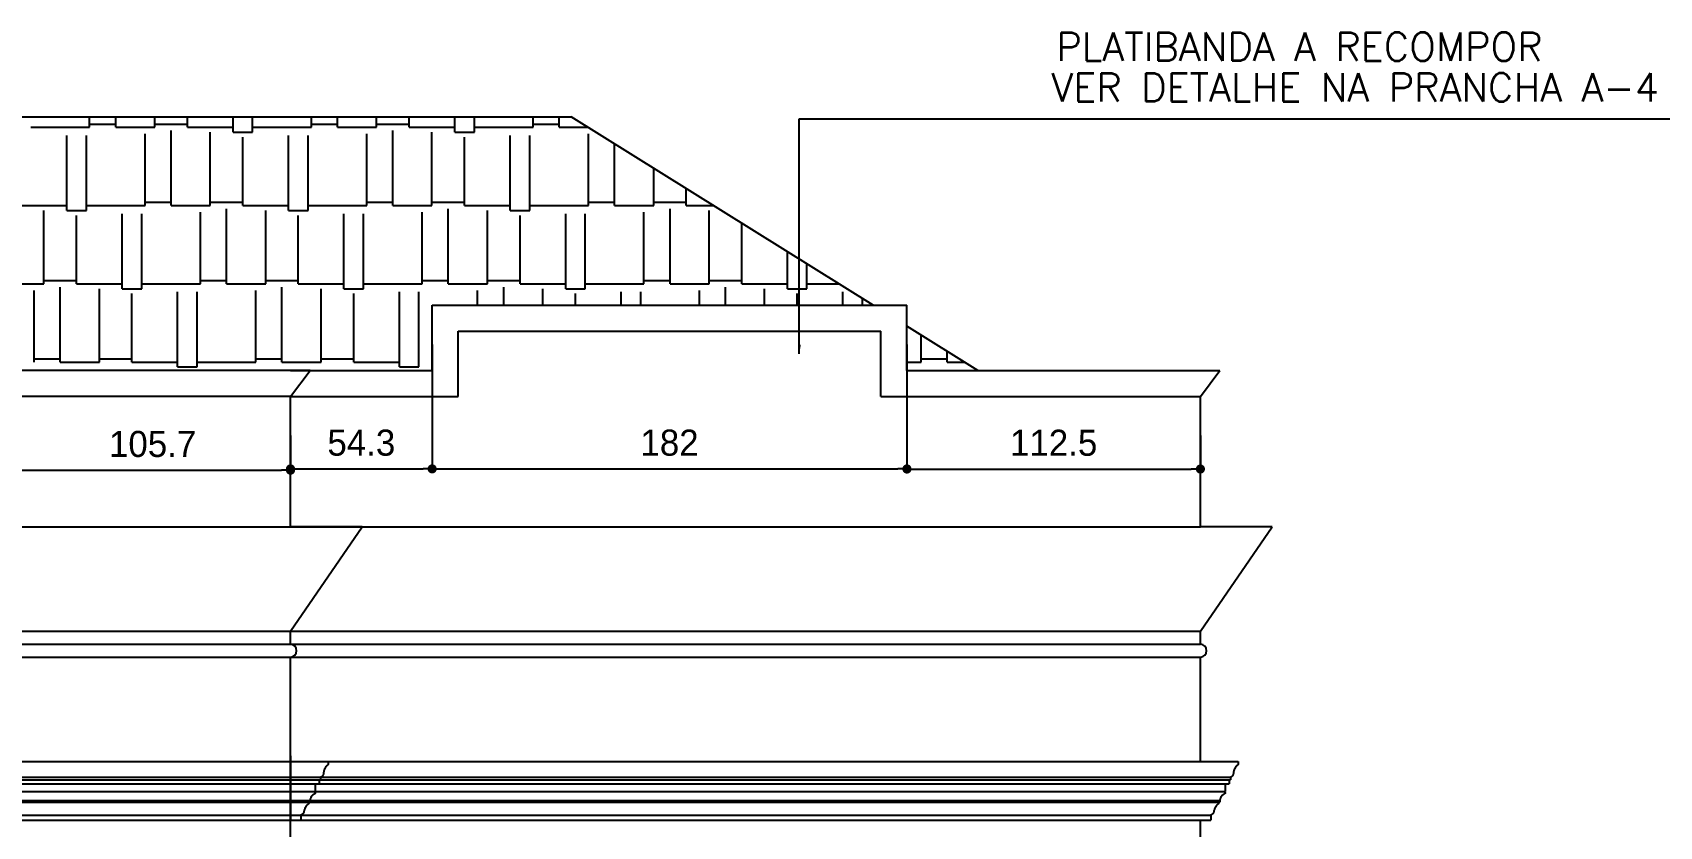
# Model space of a CAD drawing. Extents: x -1098 to 3016, y -832 to 644.
# Drawn here: x -638.1 to -513.4, y 235.7 to 296.6 of the extents above; entities that cross this region are included whole.
import ezdxf

# ---------------------------------------------------------------- set-up
doc = ezdxf.new("R2010")
doc.units = 0
doc.header["$MEASUREMENT"] = 0
doc.layers.get('0').update_dxf_attribs({"linetype": 'CONTINUOUS'})
doc.layers.get('DEFPOINTS').update_dxf_attribs({"linetype": 'CONTINUOUS'})
for name, color, linetype in [('ESQUADRIAS', 2, 'CONTINUOUS'), ('HACHURA', 1, 'CONTINUOUS'), ('PAREDE', 1, 'CONTINUOUS'), ('PAREDES', 7, 'CONTINUOUS')]:
    doc.layers.add(name, color=color, linetype=linetype)
doc.styles.add('ROMANS', font='romans')
doc.dimstyles.new('ISO-25', dxfattribs={"dimtxt": 10, "dimasz": 3.5, "dimexe": 1.25, "dimexo": 15, "dimgap": 5, "dimtad": 1, "dimdec": 1, "dimtxsty": 'STANDARD', "dimblk": 'DOT', "dimcen": 2.5, "dimclrd": 1, "dimclre": 1, "dimclrt": 2, "dimazin": 3, "dimtfac": 1, "dimtdec": 1, "dimtmove": 0, "dimatfit": 3})

# ---------------------------------------------------------------- blocks, each defined once
blk = doc.blocks.new('_DOT')
at = {"color": 0, "linetype": 'BYBLOCK'}
blk.add_line((-0.5, 0), (-1, 0), dxfattribs=at)
at = {"color": 0, "linetype": 'BYBLOCK', "const_width": 0.5}
blk.add_lwpolyline([(-0.25, 0, 1), (0.25, 0, 1)], format="xyb", close=True, dxfattribs=at)
blk = doc.blocks.new('*D139')
at = {"color": 1, "linetype": 'BYBLOCK'}
for p, q in [((-571.11, 267.64), (-571.11, 262.83)), ((-548.61, 265.64), (-548.61, 262.83)), ((-570.41, 263.08), (-549.31, 263.08))]:
    blk.add_line(p, q, dxfattribs=at)
at = {"layer": 'DEFPOINTS', "color": 0, "linetype": 'BYBLOCK'}
for p in [(-571.11, 270.64), (-548.61, 268.64), (-548.61, 263.08)]:
    blk.add_point(p, dxfattribs=at)
at = {"color": 1, "linetype": 'BYBLOCK', "xscale": 0.7000000000000001, "yscale": 0.7000000000000001, "zscale": 0.7000000000000001, "rotation": 180}
blk.add_blockref('_DOT', (-571.11, 263.08), dxfattribs=at)
at = {"color": 1, "linetype": 'BYBLOCK', "xscale": 0.7000000000000001, "yscale": 0.7000000000000001, "zscale": 0.7000000000000001}
blk.add_blockref('_DOT', (-548.61, 263.08), dxfattribs=at)
at = {"color": 2, "linetype": 'BYBLOCK', "insert": (-559.86, 265.08), "char_height": 2, "attachment_point": 5}
blk.add_mtext('112.5', dxfattribs=at)
blk = doc.blocks.new('*D140')
at = {"color": 1, "linetype": 'BYBLOCK'}
for p, q in [((-607.51, 272.64), (-607.51, 262.84)), ((-571.11, 272.64), (-571.11, 262.84)), ((-606.81, 263.09), (-571.81, 263.09))]:
    blk.add_line(p, q, dxfattribs=at)
at = {"layer": 'DEFPOINTS', "color": 0, "linetype": 'BYBLOCK'}
for p in [(-607.51, 275.64), (-571.11, 275.64), (-571.11, 263.09)]:
    blk.add_point(p, dxfattribs=at)
at = {"color": 1, "linetype": 'BYBLOCK', "xscale": 0.7000000000000001, "yscale": 0.7000000000000001, "zscale": 0.7000000000000001, "rotation": 180}
blk.add_blockref('_DOT', (-607.51, 263.09), dxfattribs=at)
at = {"color": 1, "linetype": 'BYBLOCK', "xscale": 0.7000000000000001, "yscale": 0.7000000000000001, "zscale": 0.7000000000000001}
blk.add_blockref('_DOT', (-571.11, 263.09), dxfattribs=at)
at = {"color": 2, "linetype": 'BYBLOCK', "insert": (-589.31, 265.09), "char_height": 2, "attachment_point": 5}
blk.add_mtext('182', dxfattribs=at)
blk = doc.blocks.new('*D141')
at = {"color": 1, "linetype": 'BYBLOCK'}
for p, q in [((-607.51, 267.64), (-607.51, 262.84)), ((-618.37, 265.64), (-618.37, 262.84)), ((-617.67, 263.09), (-608.21, 263.09))]:
    blk.add_line(p, q, dxfattribs=at)
at = {"layer": 'DEFPOINTS', "color": 0, "linetype": 'BYBLOCK'}
for p in [(-607.51, 270.64), (-618.37, 268.64), (-607.51, 263.09)]:
    blk.add_point(p, dxfattribs=at)
at = {"color": 1, "linetype": 'BYBLOCK', "xscale": 0.7000000000000001, "yscale": 0.7000000000000001, "zscale": 0.7000000000000001, "rotation": 180}
blk.add_blockref('_DOT', (-618.37, 263.09), dxfattribs=at)
at = {"color": 1, "linetype": 'BYBLOCK', "xscale": 0.7000000000000001, "yscale": 0.7000000000000001, "zscale": 0.7000000000000001}
blk.add_blockref('_DOT', (-607.51, 263.09), dxfattribs=at)
at = {"color": 2, "linetype": 'BYBLOCK', "insert": (-612.94, 265.09), "char_height": 2, "attachment_point": 5}
blk.add_mtext('54.3', dxfattribs=at)
blk = doc.blocks.new('*D142')
at = {"color": 1, "linetype": 'BYBLOCK'}
for p, q in [((-639.51, 267.64), (-639.51, 262.74)), ((-618.37, 265.64), (-618.37, 262.74)), ((-638.81, 262.99), (-619.07, 262.99))]:
    blk.add_line(p, q, dxfattribs=at)
at = {"layer": 'DEFPOINTS', "color": 0, "linetype": 'BYBLOCK'}
for p in [(-639.51, 270.64), (-618.37, 268.64), (-618.37, 262.99)]:
    blk.add_point(p, dxfattribs=at)
at = {"color": 1, "linetype": 'BYBLOCK', "xscale": 0.7000000000000001, "yscale": 0.7000000000000001, "zscale": 0.7000000000000001, "rotation": 180}
blk.add_blockref('_DOT', (-639.51, 262.99), dxfattribs=at)
at = {"color": 1, "linetype": 'BYBLOCK', "xscale": 0.7000000000000001, "yscale": 0.7000000000000001, "zscale": 0.7000000000000001}
blk.add_blockref('_DOT', (-618.37, 262.99), dxfattribs=at)
at = {"color": 2, "linetype": 'BYBLOCK', "insert": (-628.94, 264.99), "char_height": 2, "attachment_point": 5}
blk.add_mtext('105.7', dxfattribs=at)

msp = doc.modelspace()

# ---------------------------------------------------------------- linework, layer by layer
at = {"layer": 'HACHURA', "color": 1}
for p, q in [((-633.773, 289.283), (-633.773, 290.077)), ((-633.773, 289.533), (-631.773, 289.533)), ((-631.773, 289.283), (-631.773, 290.077)), ((-628.773, 289.283), (-628.773, 290.077)), ((-628.773, 289.533), (-626.273, 289.533)), ((-626.273, 289.283), (-626.273, 290.077)), ((-622.773, 288.908), (-622.773, 290.077)), ((-621.273, 288.908), (-621.273, 290.077)), ((-616.773, 289.283), (-616.773, 290.077)), ((-616.773, 289.533), (-614.773, 289.533)), ((-614.773, 289.283), (-614.773, 290.077)), ((-611.773, 289.283), (-611.773, 290.077)), ((-611.773, 289.533), (-609.273, 289.533)), ((-609.273, 289.283), (-609.273, 290.077)), ((-605.773, 288.908), (-605.773, 290.077)), ((-604.273, 288.908), (-604.273, 290.077)), ((-599.773, 289.283), (-599.773, 290.077)), ((-599.773, 289.533), (-597.773, 289.533)), ((-597.773, 289.283), (-597.773, 290.077)), ((-638.273, 289.283), (-633.773, 289.283)), ((-635.523, 282.908), (-635.523, 288.658)), ((-634.023, 282.908), (-634.023, 288.658)), ((-631.773, 289.283), (-628.773, 289.283)), ((-629.523, 283.283), (-629.523, 288.783)), ((-627.523, 283.283), (-627.523, 289.033)), ((-626.273, 289.283), (-622.773, 289.283)), ((-624.523, 283.283), (-624.523, 288.908)), ((-622.773, 288.908), (-621.273, 288.908)), ((-622.023, 283.283), (-622.023, 288.533)), ((-621.273, 289.283), (-616.773, 289.283)), ((-618.523, 282.908), (-618.523, 288.658)), ((-617.023, 282.908), (-617.023, 288.658)), ((-614.773, 289.283), (-611.773, 289.283)), ((-612.523, 283.283), (-612.523, 288.783)), ((-610.523, 283.283), (-610.523, 289.033)), ((-609.273, 289.283), (-605.773, 289.283)), ((-607.523, 283.283), (-607.523, 288.908)), ((-605.773, 288.908), (-604.273, 288.908)), ((-605.023, 283.283), (-605.023, 288.533)), ((-604.273, 289.283), (-599.773, 289.283)), ((-601.523, 282.908), (-601.523, 288.658)), ((-600.023, 282.908), (-600.023, 288.658)), ((-597.773, 289.283), (-595.59, 289.283)), ((-595.523, 283.283), (-595.523, 288.783)), ((-593.523, 283.283), (-593.523, 287.995)), ((-590.523, 283.283), (-590.523, 286.125)), ((-588.023, 283.283), (-588.023, 284.566)), ((-639.023, 283.283), (-635.523, 283.283)), ((-634.023, 283.283), (-629.523, 283.283)), ((-629.523, 283.533), (-627.523, 283.533)), ((-627.523, 283.283), (-624.523, 283.283)), ((-624.523, 283.533), (-622.023, 283.533)), ((-622.023, 283.283), (-618.523, 283.283)), ((-617.023, 283.283), (-612.523, 283.283)), ((-612.523, 283.533), (-610.523, 283.533)), ((-610.523, 283.283), (-607.523, 283.283)), ((-607.523, 283.533), (-605.023, 283.533)), ((-605.023, 283.283), (-601.523, 283.283)), ((-600.023, 283.283), (-595.523, 283.283)), ((-595.523, 283.533), (-593.523, 283.533)), ((-593.523, 283.283), (-590.523, 283.283)), ((-590.523, 283.533), (-588.023, 283.533)), ((-588.023, 283.283), (-585.964, 283.283)), ((-637.273, 277.283), (-637.273, 282.908)), ((-635.523, 282.908), (-634.023, 282.908)), ((-634.773, 277.283), (-634.773, 282.533)), ((-631.273, 276.908), (-631.273, 282.658)), ((-629.773, 276.908), (-629.773, 282.658)), ((-625.273, 277.283), (-625.273, 282.783)), ((-623.273, 277.283), (-623.273, 283.033)), ((-620.273, 277.283), (-620.273, 282.908)), ((-618.523, 282.908), (-617.023, 282.908)), ((-617.773, 277.283), (-617.773, 282.533)), ((-614.273, 276.908), (-614.273, 282.658)), ((-612.773, 276.908), (-612.773, 282.658)), ((-608.273, 277.283), (-608.273, 282.783)), ((-606.273, 277.283), (-606.273, 283.033)), ((-603.273, 277.283), (-603.273, 282.908)), ((-601.523, 282.908), (-600.023, 282.908)), ((-600.773, 277.283), (-600.773, 282.533)), ((-597.273, 276.908), (-597.273, 282.658)), ((-595.773, 276.908), (-595.773, 282.658)), ((-591.273, 277.283), (-591.273, 282.783)), ((-589.273, 277.283), (-589.273, 283.033)), ((-586.273, 277.283), (-586.273, 282.908)), ((-583.773, 277.283), (-583.773, 281.917)), ((-580.273, 276.908), (-580.273, 279.736)), ((-578.773, 276.908), (-578.773, 278.801)), ((-640.273, 277.283), (-637.273, 277.283)), ((-637.273, 277.533), (-634.773, 277.533)), ((-636.023, 271.283), (-636.023, 277.033)), ((-634.773, 277.283), (-631.273, 277.283)), ((-629.773, 277.283), (-625.273, 277.283)), ((-625.273, 277.533), (-623.273, 277.533)), ((-623.273, 277.283), (-620.273, 277.283)), ((-620.273, 277.533), (-617.773, 277.533)), ((-619.023, 271.283), (-619.023, 277.033)), ((-617.773, 277.283), (-614.273, 277.283)), ((-612.773, 277.283), (-608.273, 277.283)), ((-608.273, 277.533), (-606.273, 277.533)), ((-606.273, 277.283), (-603.273, 277.283)), ((-603.273, 277.533), (-600.773, 277.533)), ((-602.023, 275.644), (-602.023, 277.033)), ((-600.773, 277.283), (-597.273, 277.283)), ((-595.773, 277.283), (-591.273, 277.283)), ((-591.273, 277.533), (-589.273, 277.533)), ((-589.273, 277.283), (-586.273, 277.283)), ((-586.273, 277.533), (-583.773, 277.533)), ((-585.023, 275.644), (-585.023, 277.033)), ((-583.773, 277.283), (-580.273, 277.283)), ((-578.773, 277.283), (-576.338, 277.283)), ((-638.023, 271.283), (-638.023, 276.783)), ((-633.023, 271.283), (-633.023, 276.908)), ((-631.273, 276.908), (-629.773, 276.908)), ((-630.523, 271.283), (-630.523, 276.533)), ((-627.023, 270.908), (-627.023, 276.658)), ((-625.523, 270.908), (-625.523, 276.658)), ((-621.023, 271.283), (-621.023, 276.783)), ((-616.023, 271.283), (-616.023, 276.908)), ((-614.273, 276.908), (-612.773, 276.908)), ((-613.523, 271.283), (-613.523, 276.533)), ((-610.023, 270.908), (-610.023, 276.658)), ((-608.523, 270.908), (-608.523, 276.658)), ((-604.023, 275.644), (-604.023, 276.783)), ((-599.023, 275.644), (-599.023, 276.908)), ((-597.273, 276.908), (-595.773, 276.908)), ((-596.523, 275.644), (-596.523, 276.533)), ((-593.023, 275.644), (-593.023, 276.658)), ((-591.523, 275.644), (-591.523, 276.658)), ((-587.023, 275.644), (-587.023, 276.783)), ((-582.023, 275.644), (-582.023, 276.908)), ((-580.273, 276.908), (-578.773, 276.908)), ((-579.523, 275.644), (-579.523, 276.533)), ((-576.023, 275.644), (-576.023, 276.658)), ((-574.523, 275.644), (-574.523, 276.152)), ((-570.023, 271.283), (-570.023, 273.347)), ((-568.023, 271.283), (-568.023, 272.1)), ((-638.023, 271.533), (-636.023, 271.533)), ((-636.023, 271.283), (-633.023, 271.283)), ((-633.023, 271.533), (-630.523, 271.533)), ((-630.523, 271.283), (-627.023, 271.283)), ((-627.023, 270.908), (-625.523, 270.908)), ((-625.523, 271.283), (-621.023, 271.283)), ((-621.023, 271.533), (-619.023, 271.533)), ((-619.023, 271.283), (-616.023, 271.283)), ((-616.023, 271.533), (-613.523, 271.533)), ((-613.523, 271.283), (-610.023, 271.283)), ((-610.023, 270.908), (-608.523, 270.908)), ((-608.523, 271.283), (-608.523, 271.283)), ((-571.107, 271.283), (-570.023, 271.283)), ((-570.023, 271.533), (-568.023, 271.533)), ((-568.023, 271.283), (-566.712, 271.283))]:
    msp.add_line(p, q, dxfattribs=at)
at = {"layer": 'PAREDE', "color": 4}
for points in [[(-680.218, 290.077), (-596.863, 290.077)], [(-573.707, 275.644), (-596.863, 290.077)], [(-607.507, 275.644), (-571.107, 275.644)], [(-607.507, 270.644), (-607.507, 275.644)], [(-571.107, 270.644), (-571.107, 275.644)], [(-565.685, 270.644), (-571.107, 274.023)], [(-618.372, 270.644), (-607.507, 270.644)], [(-571.107, 270.644), (-547.112, 270.644)], [(-548.612, 268.644), (-547.112, 270.644)], [(-548.612, 258.644), (-548.612, 268.644)], [(-543.112, 258.644), (-548.612, 258.644)], [(-548.612, 250.644), (-543.112, 258.644)], [(-548.612, 249.644), (-548.612, 250.644)], [(-548.612, 240.644), (-548.612, 248.644)], [(-548.612, 240.644), (-548.612, 240.644), (-548.612, 240.644), (-548.612, 240.644), (-545.712, 240.644)], [(-545.712, 240.444), (-545.74, 240.408), (-545.766, 240.38), (-545.788, 240.357), (-545.807, 240.339), (-545.824, 240.324), (-545.839, 240.312), (-545.853, 240.301), (-545.864, 240.291), (-545.875, 240.28), (-545.885, 240.268), (-545.894, 240.256), (-545.902, 240.243), (-545.909, 240.231), (-545.916, 240.219), (-545.923, 240.207), (-545.929, 240.195), (-545.935, 240.184), (-545.941, 240.174), (-545.947, 240.163), (-545.953, 240.152), (-545.959, 240.141), (-545.966, 240.128), (-545.974, 240.114), (-545.982, 240.099), (-545.991, 240.081), (-546, 240.062), (-546.01, 240.042), (-546.02, 240.021), (-546.03, 239.998), (-546.039, 239.975), (-546.047, 239.952), (-546.053, 239.929), (-546.059, 239.905), (-546.063, 239.882), (-546.066, 239.86), (-546.069, 239.837), (-546.071, 239.815), (-546.073, 239.793), (-546.076, 239.771), (-546.079, 239.749), (-546.082, 239.728), (-546.087, 239.707), (-546.093, 239.686), (-546.099, 239.665), (-546.106, 239.644), (-546.113, 239.624), (-546.121, 239.604), (-546.129, 239.585), (-546.138, 239.566), (-546.149, 239.547), (-546.162, 239.528), (-546.18, 239.51), (-546.202, 239.493), (-546.231, 239.476), (-546.267, 239.459), (-546.312, 239.444)], [(-545.712, 240.644), (-545.712, 240.444)], [(-546.812, 238.344), (-546.79, 238.334), (-546.773, 238.326), (-546.759, 238.318), (-546.748, 238.311), (-546.74, 238.305), (-546.733, 238.298), (-546.728, 238.293), (-546.724, 238.287), (-546.721, 238.281), (-546.719, 238.276), (-546.717, 238.27), (-546.715, 238.265), (-546.714, 238.26), (-546.714, 238.254), (-546.714, 238.248), (-546.714, 238.243), (-546.715, 238.237), (-546.716, 238.231), (-546.717, 238.225), (-546.719, 238.22), (-546.721, 238.214), (-546.723, 238.208), (-546.726, 238.203), (-546.729, 238.198), (-546.732, 238.193), (-546.736, 238.188), (-546.74, 238.184), (-546.745, 238.18), (-546.749, 238.176), (-546.754, 238.172), (-546.76, 238.169), (-546.765, 238.166), (-546.771, 238.163), (-546.776, 238.16), (-546.782, 238.157), (-546.788, 238.154), (-546.794, 238.151), (-546.8, 238.148), (-546.806, 238.144), (-546.812, 238.141), (-546.819, 238.136), (-546.825, 238.131), (-546.831, 238.126), (-546.837, 238.121), (-546.844, 238.116), (-546.85, 238.111), (-546.856, 238.106), (-546.863, 238.101), (-546.869, 238.096), (-546.876, 238.092), (-546.883, 238.088), (-546.89, 238.084), (-546.897, 238.08), (-546.904, 238.076), (-546.91, 238.072), (-546.917, 238.067), (-546.924, 238.062), (-546.931, 238.057), (-546.937, 238.051), (-546.944, 238.046), (-546.95, 238.04), (-546.957, 238.034), (-546.963, 238.028), (-546.969, 238.022), (-546.975, 238.016), (-546.981, 238.011), (-546.987, 238.005), (-546.993, 238), (-546.999, 237.994), (-547.004, 237.988), (-547.009, 237.981), (-547.014, 237.974), (-547.019, 237.966), (-547.024, 237.958), (-547.029, 237.949), (-547.034, 237.939), (-547.038, 237.928), (-547.043, 237.917), (-547.048, 237.906), (-547.053, 237.894), (-547.057, 237.881), (-547.063, 237.867), (-547.068, 237.851), (-547.075, 237.834), (-547.082, 237.816), (-547.091, 237.794), (-547.101, 237.77), (-547.112, 237.744)], [(-546.812, 238.344), (-546.712, 238.344)], [(-546.712, 238.944), (-546.712, 238.344)], [(-546.712, 238.944), (-546.412, 238.944)], [(-546.412, 239.244), (-546.412, 238.944)], [(-546.412, 239.244), (-546.312, 239.244)], [(-546.312, 239.444), (-546.312, 239.244)], [(-547.212, 237.444), (-547.24, 237.408), (-547.266, 237.38), (-547.288, 237.357), (-547.307, 237.339), (-547.324, 237.324), (-547.339, 237.312), (-547.353, 237.301), (-547.364, 237.291), (-547.375, 237.28), (-547.385, 237.268), (-547.394, 237.256), (-547.402, 237.243), (-547.409, 237.231), (-547.416, 237.219), (-547.423, 237.207), (-547.429, 237.195), (-547.435, 237.184), (-547.441, 237.174), (-547.447, 237.163), (-547.453, 237.152), (-547.459, 237.141), (-547.466, 237.128), (-547.474, 237.114), (-547.482, 237.099), (-547.491, 237.081), (-547.501, 237.062), (-547.51, 237.042), (-547.52, 237.021), (-547.53, 236.999), (-547.54, 236.977), (-547.548, 236.955), (-547.556, 236.933), (-547.562, 236.912), (-547.567, 236.892), (-547.572, 236.872), (-547.576, 236.853), (-547.579, 236.834), (-547.582, 236.816), (-547.585, 236.799), (-547.589, 236.783), (-547.593, 236.767), (-547.597, 236.752), (-547.602, 236.737), (-547.607, 236.723), (-547.613, 236.71), (-547.62, 236.697), (-547.627, 236.684), (-547.635, 236.672), (-547.644, 236.661), (-547.654, 236.649), (-547.667, 236.636), (-547.684, 236.623), (-547.706, 236.607), (-547.734, 236.589), (-547.769, 236.568), (-547.812, 236.544)], [(-547.212, 237.544), (-547.212, 237.444)], [(-547.212, 237.544), (-547.112, 237.544)], [(-547.112, 237.744), (-547.112, 237.544)], [(-548.612, 165.222), (-548.612, 236.144)], [(-548.612, 236.144), (-547.812, 236.144)], [(-547.812, 236.544), (-547.812, 236.144)]]:
    msp.add_lwpolyline(points, dxfattribs=at)
at = {"layer": 'PAREDE', "color": 2}
for points in [[(-605.507, 268.644), (-605.507, 273.644)], [(-605.507, 273.644), (-573.107, 273.644)], [(-573.107, 268.644), (-573.107, 273.644)], [(-618.372, 268.644), (-641.512, 268.644)], [(-618.372, 268.644), (-605.507, 268.644)], [(-573.107, 268.644), (-548.612, 268.644)], [(-756.192, 258.644), (-548.612, 258.644)], [(-756.192, 250.644), (-548.612, 250.644)], [(-756.192, 249.644), (-548.612, 249.644)], [(-756.192, 248.644), (-548.612, 248.644)]]:
    msp.add_lwpolyline(points, dxfattribs=at)
at = {"layer": 'PAREDE', "color": 4}
msp.add_arc((-548.643, 249.144), 0.501, 273.51462, 86.48538, dxfattribs=at)
at = {"layer": 'PAREDES'}
for points in [[(-618.372, 270.644), (-639.512, 270.644)], [(-618.372, 268.644), (-616.872, 270.644), (-618.372, 270.644)], [(-618.372, 258.644), (-618.372, 268.644)], [(-618.372, 250.644), (-612.872, 258.644), (-618.372, 258.644)], [(-618.372, 249.644), (-618.372, 250.644)], [(-618.372, 245.246), (-618.372, 248.644)], [(-618.372, 132.877), (-618.372, 245.246)], [(-618.372, 241.084), (-618.372, 236.144)], [(-618.372, 240.644), (-618.372, 240.644), (-618.372, 240.644), (-618.372, 240.644), (-615.472, 240.644)], [(-615.472, 240.444), (-615.5, 240.408), (-615.526, 240.38), (-615.548, 240.357), (-615.567, 240.339), (-615.584, 240.324), (-615.599, 240.312), (-615.613, 240.301), (-615.624, 240.291), (-615.635, 240.28), (-615.645, 240.268), (-615.654, 240.256), (-615.662, 240.243), (-615.669, 240.231), (-615.676, 240.219), (-615.683, 240.207), (-615.689, 240.195), (-615.695, 240.184), (-615.701, 240.174), (-615.707, 240.163), (-615.713, 240.152), (-615.719, 240.141), (-615.726, 240.128), (-615.734, 240.114), (-615.742, 240.099), (-615.751, 240.081), (-615.76, 240.062), (-615.77, 240.042), (-615.78, 240.021), (-615.79, 239.998), (-615.799, 239.975), (-615.807, 239.952), (-615.813, 239.929), (-615.819, 239.905), (-615.823, 239.882), (-615.826, 239.86), (-615.829, 239.837), (-615.831, 239.815), (-615.833, 239.793), (-615.836, 239.771), (-615.839, 239.749), (-615.842, 239.728), (-615.847, 239.707), (-615.853, 239.686), (-615.859, 239.665), (-615.866, 239.644), (-615.873, 239.624), (-615.881, 239.604), (-615.889, 239.585), (-615.898, 239.566), (-615.909, 239.547), (-615.922, 239.528), (-615.94, 239.51), (-615.962, 239.493), (-615.991, 239.476), (-616.027, 239.459), (-616.072, 239.444)], [(-615.472, 240.644), (-615.472, 240.444)], [(-616.572, 238.344), (-616.55, 238.334), (-616.533, 238.326), (-616.519, 238.318), (-616.508, 238.311), (-616.5, 238.305), (-616.493, 238.298), (-616.488, 238.293), (-616.484, 238.287), (-616.481, 238.281), (-616.479, 238.276), (-616.477, 238.27), (-616.475, 238.265), (-616.474, 238.26), (-616.474, 238.254), (-616.474, 238.248), (-616.474, 238.243), (-616.475, 238.237), (-616.476, 238.231), (-616.477, 238.225), (-616.479, 238.22), (-616.481, 238.214), (-616.483, 238.208), (-616.486, 238.203), (-616.489, 238.198), (-616.492, 238.193), (-616.496, 238.188), (-616.5, 238.184), (-616.505, 238.18), (-616.509, 238.176), (-616.514, 238.172), (-616.52, 238.169), (-616.525, 238.166), (-616.531, 238.163), (-616.536, 238.16), (-616.542, 238.157), (-616.548, 238.154), (-616.554, 238.151), (-616.56, 238.148), (-616.566, 238.144), (-616.572, 238.141), (-616.579, 238.136), (-616.585, 238.131), (-616.591, 238.126), (-616.597, 238.121), (-616.604, 238.116), (-616.61, 238.111), (-616.616, 238.106), (-616.623, 238.101), (-616.629, 238.096), (-616.636, 238.092), (-616.643, 238.088), (-616.65, 238.084), (-616.657, 238.08), (-616.664, 238.076), (-616.67, 238.072), (-616.677, 238.067), (-616.684, 238.062), (-616.691, 238.057), (-616.697, 238.051), (-616.704, 238.046), (-616.71, 238.04), (-616.717, 238.034), (-616.723, 238.028), (-616.729, 238.022), (-616.735, 238.016), (-616.741, 238.011), (-616.747, 238.005), (-616.753, 238), (-616.759, 237.994), (-616.764, 237.988), (-616.769, 237.981), (-616.774, 237.974), (-616.779, 237.966), (-616.784, 237.958), (-616.789, 237.949), (-616.794, 237.939), (-616.798, 237.928), (-616.803, 237.917), (-616.808, 237.906), (-616.813, 237.894), (-616.817, 237.881), (-616.823, 237.867), (-616.828, 237.851), (-616.835, 237.834), (-616.842, 237.816), (-616.851, 237.794), (-616.861, 237.77), (-616.872, 237.744)], [(-616.572, 238.344), (-616.472, 238.344)], [(-616.472, 238.944), (-616.172, 238.944)], [(-616.472, 238.944), (-616.472, 238.344)], [(-616.172, 239.244), (-616.072, 239.244)], [(-616.172, 239.244), (-616.172, 238.944)], [(-616.072, 239.444), (-616.072, 239.244)], [(-616.972, 237.444), (-617, 237.408), (-617.026, 237.38), (-617.048, 237.357), (-617.067, 237.339), (-617.084, 237.324), (-617.099, 237.312), (-617.113, 237.301), (-617.124, 237.291), (-617.135, 237.28), (-617.145, 237.268), (-617.154, 237.256), (-617.162, 237.243), (-617.169, 237.231), (-617.176, 237.219), (-617.183, 237.207), (-617.189, 237.195), (-617.195, 237.184), (-617.201, 237.174), (-617.207, 237.163), (-617.213, 237.152), (-617.219, 237.141), (-617.226, 237.128), (-617.234, 237.114), (-617.242, 237.099), (-617.251, 237.081), (-617.261, 237.062), (-617.27, 237.042), (-617.28, 237.021), (-617.29, 236.999), (-617.3, 236.977), (-617.308, 236.955), (-617.316, 236.933), (-617.322, 236.912), (-617.327, 236.892), (-617.332, 236.872), (-617.336, 236.853), (-617.339, 236.834), (-617.342, 236.816), (-617.345, 236.799), (-617.349, 236.783), (-617.353, 236.767), (-617.357, 236.752), (-617.362, 236.737), (-617.367, 236.723), (-617.373, 236.71), (-617.38, 236.697), (-617.387, 236.684), (-617.395, 236.672), (-617.404, 236.661), (-617.414, 236.649), (-617.427, 236.636), (-617.444, 236.623), (-617.466, 236.607), (-617.494, 236.589), (-617.529, 236.568), (-617.572, 236.544)], [(-616.972, 237.544), (-616.872, 237.544)], [(-616.972, 237.544), (-616.972, 237.444)], [(-616.872, 237.744), (-616.872, 237.544)], [(-618.372, 236.144), (-617.572, 236.144)], [(-617.572, 236.544), (-617.572, 236.144)]]:
    msp.add_lwpolyline(points, dxfattribs=at)
at = {"layer": 'PAREDES', "color": 2}
for points in [[(-756.192, 248.644), (-548.612, 248.644)], [(-756.992, 240.644), (-547.812, 240.644)], [(-758.492, 239.444), (-546.312, 239.444)], [(-758.392, 239.244), (-546.412, 239.244)], [(-758.092, 238.944), (-546.712, 238.944)], [(-757.992, 238.344), (-546.812, 238.344)], [(-757.692, 237.659), (-547.112, 237.659)], [(-757.592, 237.544), (-547.212, 237.544)], [(-756.992, 236.544), (-547.812, 236.544)], [(-756.192, 236.144), (-548.612, 236.144)]]:
    msp.add_lwpolyline(points, dxfattribs=at)
at = {"layer": 'PAREDES'}
msp.add_arc((-618.403, 249.144), 0.501, 273.51462, 86.48538, dxfattribs=at)

# ---------------------------------------------------------------- texts
at = {"layer": 'ESQUADRIAS', "color": 2, "style": 'ROMANS'}
for s, p in [('PLATIBANDA A RECOMPOR', (-559.664, 294.383)), ('VER DETALHE NA PRANCHA A-4', (-560.038, 291.262))]:
    msp.add_text(s, height=2.17, dxfattribs=at).set_placement(p)

# ---------------------------------------------------------------- dimensions: what is measured, and where the dimension line sits
at = {"layer": 'ESQUADRIAS', "color": 1}
for base, p1, p2, picture, middle in [((-571.107, 263.086), (-607.507, 275.644), (-571.107, 275.644), '*D140', (-589.307, 265.086)), ((-618.372, 262.992), (-639.512, 270.644), (-618.372, 268.644), '*D142', (-628.942, 264.992)), ((-607.507, 263.093), (-618.372, 268.644), (-607.507, 270.644), '*D141', (-612.939, 265.093)), ((-548.612, 263.084), (-571.107, 270.644), (-548.612, 268.644), '*D139', (-559.859, 265.084))]:
    dim = msp.add_linear_dim(base=base, p1=p1, p2=p2, dimstyle='ISO-25', override={"dimscale": 0.2, "dimlfac": 5}, dxfattribs=at)
    dim.commit()
    dim.dimension.update_dxf_attribs({"geometry": picture, "text_midpoint": middle})

# ---------------------------------------------------------------- leaders
msp.add_leader([(-579.359, 271.92), (-579.359, 289.935), (-510.159, 289.935)], dimstyle='ISO-25', override={"dimscale": 0.2, "dimgap": 5, "dimtad": 0, "dimlfac": 5}, dxfattribs=at)

doc.saveas('drawing.dxf')
